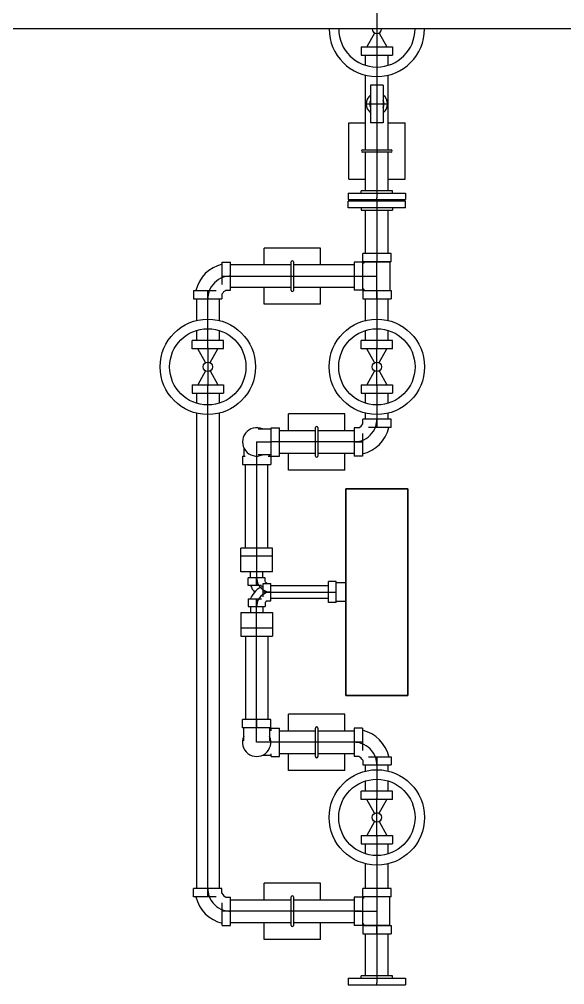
# Model space of a CAD drawing. Header units: inches. Extents: x 517790 to 538444, y 301815 to 302461.
# Drawn here: x 517919.036 to 517920.406, y 302315.292 to 302317.719 of the extents above; entities that cross this region are included whole.
import ezdxf

# ---------------------------------------------------------------- set-up
doc = ezdxf.new("R2010")
doc.units = ezdxf.units.IN
doc.header["$MEASUREMENT"] = 0
doc.layers.add('硅胶总平面底图 工艺装置区', color=253, linetype='Continuous')

msp = doc.modelspace()

# ---------------------------------------------------------------- linework, layer by layer
at = {"layer": '硅胶总平面底图 工艺装置区', "color": 253, "linetype": 'Continuous', "lineweight": -3}
for p, q in [((517919.9342, 302317.7428), (517919.9342, 302317.6947)), ((517922.5774, 302317.6947), (517917.9443, 302317.6947)), ((517919.9342, 302317.6947), (517919.9342, 302317.6466)), ((517919.9284, 302317.6842), (517919.9092, 302317.6496)), ((517919.94, 302317.6842), (517919.9593, 302317.6496)), ((517919.8945, 302317.6496), (517919.9342, 302317.6496)), ((517919.8945, 302317.6496), (517919.8945, 302317.6286)), ((517919.9342, 302317.6496), (517919.9739, 302317.6496)), ((517919.9342, 302317.6466), (517919.9342, 302317.6286)), ((517919.9739, 302317.6496), (517919.9739, 302317.6286)), ((517919.8945, 302317.6286), (517919.9342, 302317.6286)), ((517919.9057, 302317.6031), (517919.9057, 302317.6286)), ((517919.9342, 302317.6286), (517919.9342, 302317.5988)), ((517919.9342, 302317.6286), (517919.9739, 302317.6286)), ((517919.9627, 302317.6031), (517919.9627, 302317.6286)), ((517919.9342, 302317.5988), (517919.9342, 302317.5748)), ((517919.9057, 302317.5059), (517919.9057, 302317.5783)), ((517919.9342, 302317.5748), (517919.9342, 302317.5531)), ((517919.9627, 302317.5059), (517919.9627, 302317.5783)), ((517919.9185, 302317.5531), (517919.9185, 302317.5059)), ((517919.9499, 302317.5531), (517919.9185, 302317.5531)), ((517919.9342, 302317.5531), (517919.9342, 302317.5059)), ((517919.9499, 302317.5531), (517919.9499, 302317.5059)), ((517919.9057, 302317.5059), (517919.9627, 302317.5059)), ((517919.9057, 302317.3903), (517919.9057, 302317.5059)), ((517919.9185, 302317.5059), (517919.9185, 302317.4587)), ((517919.9342, 302317.5059), (517919.9342, 302317.5059)), ((517919.9342, 302317.5059), (517919.9342, 302317.5059)), ((517919.9342, 302317.5059), (517919.9342, 302317.4587)), ((517919.9499, 302317.5059), (517919.9499, 302317.4587)), ((517919.9627, 302317.3903), (517919.9627, 302317.5059)), ((517919.8634, 302317.3167), (517919.8634, 302317.4583)), ((517919.8634, 302317.4583), (517919.9057, 302317.4583)), ((517919.9499, 302317.4587), (517919.9185, 302317.4587)), ((517919.9342, 302317.4587), (517919.9342, 302317.3903)), ((517919.9627, 302317.4583), (517920.005, 302317.4583)), ((517920.005, 302317.3167), (517920.005, 302317.4583)), ((517919.8983, 302317.3903), (517919.9701, 302317.3903)), ((517919.9701, 302317.3846), (517919.8983, 302317.3846)), ((517919.9057, 302317.2879), (517919.9057, 302317.3846)), ((517919.9342, 302317.3903), (517919.9342, 302317.3846)), ((517919.9342, 302317.3846), (517919.9342, 302317.2879)), ((517919.9627, 302317.2879), (517919.9627, 302317.3846)), ((517919.8634, 302317.3167), (517919.9057, 302317.3167)), ((517919.9627, 302317.3167), (517920.005, 302317.3167)), ((517919.8623, 302317.2819), (517919.9342, 302317.2819)), ((517919.8623, 302317.2819), (517919.8623, 302317.2654)), ((517919.9342, 302317.2879), (517919.8945, 302317.2879)), ((517919.8945, 302317.2819), (517919.8945, 302317.2879)), ((517919.9739, 302317.2879), (517919.9342, 302317.2879)), ((517919.9342, 302317.2879), (517919.9342, 302317.2699)), ((517919.9342, 302317.2819), (517920.0061, 302317.2819)), ((517919.9739, 302317.2819), (517919.9739, 302317.2879)), ((517920.0061, 302317.2819), (517920.0061, 302317.2654)), ((517919.8623, 302317.2654), (517919.9342, 302317.2654)), ((517919.9342, 302317.2612), (517919.8623, 302317.2612)), ((517919.8623, 302317.2446), (517919.8623, 302317.2612)), ((517919.9342, 302317.2654), (517919.9342, 302317.2699)), ((517919.9342, 302317.2654), (517920.0061, 302317.2654)), ((517919.9342, 302317.2612), (517919.9342, 302317.2566)), ((517920.0061, 302317.2612), (517919.9342, 302317.2612)), ((517919.9342, 302317.2566), (517919.9342, 302317.2386)), ((517920.0061, 302317.2446), (517920.0061, 302317.2612)), ((517919.9342, 302317.2446), (517919.8623, 302317.2446)), ((517919.8945, 302317.2446), (517919.8945, 302317.2386)), ((517919.8945, 302317.2386), (517919.9342, 302317.2386)), ((517919.9057, 302317.1301), (517919.9057, 302317.2386)), ((517920.0061, 302317.2446), (517919.9342, 302317.2446)), ((517919.9342, 302317.2386), (517919.9739, 302317.2386)), ((517919.9342, 302317.2386), (517919.9342, 302317.1301)), ((517919.9627, 302317.1301), (517919.9627, 302317.2386)), ((517919.9739, 302317.2446), (517919.9739, 302317.2386)), ((517919.651, 302317.1015), (517919.651, 302317.1438)), ((517919.7926, 302317.1438), (517919.651, 302317.1438)), ((517919.7926, 302317.1015), (517919.7926, 302317.1438)), ((517919.9698, 302317.1301), (517919.8986, 302317.1301)), ((517919.8986, 302317.1091), (517919.8986, 302317.1301)), ((517919.9342, 302317.1301), (517919.9342, 302317.1121)), ((517919.9342, 302317.1301), (517919.9342, 302317.1121)), ((517919.9342, 302317.1121), (517919.9342, 302317.1091)), ((517919.9698, 302317.1091), (517919.9698, 302317.1301)), ((517919.5455, 302317.0521), (517919.5455, 302317.1086)), ((517919.5455, 302317.1086), (517919.5665, 302317.1086)), ((517919.5665, 302317.0374), (517919.5665, 302317.1086)), ((517919.719, 302317.1015), (517919.5665, 302317.1015)), ((517919.719, 302317.0371), (517919.719, 302317.1089)), ((517919.7246, 302317.1089), (517919.7246, 302317.0371)), ((517919.8771, 302317.1015), (517919.7246, 302317.1015)), ((517919.8771, 302317.1086), (517919.8771, 302317.0374)), ((517919.8981, 302317.1086), (517919.8771, 302317.1086)), ((517919.8981, 302317.1086), (517919.8981, 302317.0374)), ((517919.9016, 302317.1056), (517919.8981, 302317.1056)), ((517919.9698, 302317.1091), (517919.8986, 302317.1091)), ((517919.9016, 302317.1091), (517919.9668, 302317.1091)), ((517919.9016, 302317.1091), (517919.9016, 302317.1056)), ((517919.9342, 302317.1091), (517919.9342, 302317.1091)), ((517919.9342, 302317.0369), (517919.9342, 302317.1091)), ((517919.9668, 302317.1091), (517919.9668, 302317.0369)), ((517919.5455, 302317.073), (517919.5455, 302317.073)), ((517919.5455, 302317.073), (517919.5485, 302317.073)), ((517919.5485, 302317.073), (517919.5665, 302317.073)), ((517919.5485, 302317.073), (517919.5665, 302317.073)), ((517919.5665, 302317.073), (517919.719, 302317.073)), ((517919.719, 302317.073), (517919.7246, 302317.073)), ((517919.7246, 302317.073), (517919.8771, 302317.073)), ((517919.8771, 302317.073), (517919.8951, 302317.073)), ((517919.8771, 302317.073), (517919.8951, 302317.073)), ((517919.8951, 302317.073), (517919.8981, 302317.073)), ((517919.8981, 302317.073), (517919.9342, 302317.073)), ((517919.4738, 302317.0369), (517919.5303, 302317.0369)), ((517919.4738, 302317.0369), (517919.4738, 302317.0159)), ((517919.5094, 302317.0369), (517919.5094, 302317.0369)), ((517919.5094, 302317.0339), (517919.5094, 302317.0369)), ((517919.5547, 302317.0374), (517919.5665, 302317.0374)), ((517919.719, 302317.0445), (517919.5665, 302317.0445)), ((517919.651, 302317.0022), (517919.651, 302317.0445)), ((517919.8771, 302317.0445), (517919.7246, 302317.0445)), ((517919.7926, 302317.0022), (517919.7926, 302317.0445)), ((517919.8981, 302317.0374), (517919.8771, 302317.0374)), ((517919.9016, 302317.0404), (517919.8981, 302317.0404)), ((517919.8986, 302317.0369), (517919.9698, 302317.0369)), ((517919.8986, 302317.0369), (517919.8986, 302317.0159)), ((517919.9016, 302317.0404), (517919.9016, 302317.0369)), ((517919.9342, 302317.0339), (517919.9342, 302317.0369)), ((517919.9698, 302317.0369), (517919.9698, 302317.0159)), ((517919.4738, 302317.0159), (517919.545, 302317.0159)), ((517919.4809, 302317.0159), (517919.4809, 302316.9616)), ((517919.5094, 302317.0159), (517919.5094, 302317.0339)), ((517919.5094, 302317.0159), (517919.5094, 302317.0339)), ((517919.5094, 302316.965), (517919.5094, 302317.0159)), ((517919.5379, 302317.0159), (517919.5379, 302316.9616)), ((517919.545, 302317.0277), (517919.545, 302317.0159)), ((517919.8986, 302317.0159), (517919.9698, 302317.0159)), ((517919.9057, 302316.9616), (517919.9057, 302317.0159)), ((517919.9342, 302317.0159), (517919.9342, 302317.0339)), ((517919.9342, 302317.0339), (517919.9342, 302317.0159)), ((517919.9342, 302317.0159), (517919.9342, 302316.965)), ((517919.9627, 302316.9616), (517919.9627, 302317.0159)), ((517919.7926, 302317.0022), (517919.651, 302317.0022)), ((517919.5094, 302316.941), (517919.5094, 302316.965)), ((517919.9342, 302316.965), (517919.9342, 302316.941)), ((517919.5094, 302316.9112), (517919.5094, 302316.941)), ((517919.9342, 302316.941), (517919.9342, 302316.9112)), ((517919.4809, 302316.9367), (517919.4809, 302316.9112)), ((517919.5379, 302316.9367), (517919.5379, 302316.9112)), ((517919.9057, 302316.9112), (517919.9057, 302316.9367)), ((517919.9627, 302316.9112), (517919.9627, 302316.9367)), ((517919.5094, 302316.9112), (517919.4697, 302316.9112)), ((517919.4697, 302316.8902), (517919.4697, 302316.9112)), ((517919.5491, 302316.9112), (517919.5094, 302316.9112)), ((517919.5094, 302316.8932), (517919.5094, 302316.9112)), ((517919.5094, 302316.8932), (517919.5094, 302316.797)), ((517919.5491, 302316.8902), (517919.5491, 302316.9112)), ((517919.9342, 302316.9112), (517919.8945, 302316.9112)), ((517919.8945, 302316.8902), (517919.8945, 302316.9112)), ((517919.9342, 302316.9112), (517919.9342, 302316.8932)), ((517919.9739, 302316.9112), (517919.9342, 302316.9112)), ((517919.9342, 302316.797), (517919.9342, 302316.8932)), ((517919.9739, 302316.8902), (517919.9739, 302316.9112)), ((517919.5094, 302316.8902), (517919.4697, 302316.8902)), ((517919.5036, 302316.8556), (517919.4844, 302316.8902)), ((517919.5491, 302316.8902), (517919.5094, 302316.8902)), ((517919.5152, 302316.8556), (517919.5345, 302316.8902)), ((517919.9342, 302316.8902), (517919.8945, 302316.8902)), ((517919.9284, 302316.8556), (517919.9092, 302316.8902)), ((517919.9739, 302316.8902), (517919.9342, 302316.8902)), ((517919.94, 302316.8556), (517919.9593, 302316.8902)), ((517919.5036, 302316.8346), (517919.4844, 302316.8)), ((517919.5152, 302316.8346), (517919.5345, 302316.8)), ((517919.9284, 302316.8346), (517919.9092, 302316.8)), ((517919.94, 302316.8346), (517919.9593, 302316.8)), ((517919.4697, 302316.8), (517919.5094, 302316.8)), ((517919.4697, 302316.8), (517919.4697, 302316.779)), ((517919.5094, 302316.8), (517919.5491, 302316.8)), ((517919.5094, 302316.779), (517919.5094, 302316.797)), ((517919.5491, 302316.8), (517919.5491, 302316.779)), ((517919.8945, 302316.8), (517919.9342, 302316.8)), ((517919.8945, 302316.8), (517919.8945, 302316.779)), ((517919.9342, 302316.8), (517919.9739, 302316.8)), ((517919.9342, 302316.797), (517919.9342, 302316.779)), ((517919.9739, 302316.8), (517919.9739, 302316.779)), ((517919.4697, 302316.779), (517919.5094, 302316.779)), ((517919.4809, 302316.779), (517919.4809, 302316.7535)), ((517919.5094, 302316.779), (517919.5491, 302316.779)), ((517919.5094, 302316.7492), (517919.5094, 302316.779)), ((517919.5379, 302316.779), (517919.5379, 302316.7535)), ((517919.8945, 302316.779), (517919.9342, 302316.779)), ((517919.9057, 302316.7535), (517919.9057, 302316.779)), ((517919.9342, 302316.779), (517919.9739, 302316.779)), ((517919.9342, 302316.779), (517919.9342, 302316.7492)), ((517919.9627, 302316.7535), (517919.9627, 302316.779)), ((517919.5094, 302316.7252), (517919.5094, 302316.7492)), ((517919.9342, 302316.7492), (517919.9342, 302316.7252)), ((517919.4809, 302316.7287), (517919.4809, 302315.5334)), ((517919.5094, 302315.5334), (517919.5094, 302316.7252)), ((517919.5379, 302316.7287), (517919.5379, 302315.5334)), ((517919.7124, 302316.6848), (517919.7124, 302316.7271)), ((517919.854, 302316.7271), (517919.7124, 302316.7271)), ((517919.854, 302316.6848), (517919.854, 302316.7271)), ((517919.9057, 302316.7134), (517919.9057, 302316.7287)), ((517919.9342, 302316.7252), (517919.9342, 302316.7134)), ((517919.9627, 302316.7134), (517919.9627, 302316.7287)), ((517919.9698, 302316.7134), (517919.8986, 302316.7134)), ((517919.8986, 302316.7017), (517919.8986, 302316.7134)), ((517919.9342, 302316.6954), (517919.9342, 302316.7134)), ((517919.9342, 302316.7134), (517919.9342, 302316.6954)), ((517919.9698, 302316.6924), (517919.9698, 302316.7134)), ((517919.6361, 302316.6889), (517919.6682, 302316.6889)), ((517919.6682, 302316.6207), (517919.6682, 302316.6919)), ((517919.6682, 302316.6919), (517919.6892, 302316.6919)), ((517919.6892, 302316.6207), (517919.6892, 302316.6919)), ((517919.6892, 302316.6848), (517919.7803, 302316.6848)), ((517919.7803, 302316.6205), (517919.7803, 302316.6922)), ((517919.786, 302316.6922), (517919.786, 302316.6205)), ((517919.786, 302316.6848), (517919.8771, 302316.6848)), ((517919.8771, 302316.6919), (517919.8771, 302316.6563)), ((517919.8889, 302316.6919), (517919.8771, 302316.6919)), ((517919.8981, 302316.6773), (517919.8981, 302316.6563)), ((517919.9698, 302316.6924), (517919.9133, 302316.6924)), ((517919.9342, 302316.6924), (517919.9342, 302316.6954)), ((517919.9342, 302316.6924), (517919.9342, 302316.6924)), ((517919.6321, 302316.6563), (517919.6682, 302316.6563)), ((517919.6321, 302316.6563), (517919.6321, 302316.6207)), ((517919.6682, 302316.6563), (517919.6682, 302316.6563)), ((517919.6712, 302316.6563), (517919.6682, 302316.6563)), ((517919.6892, 302316.6563), (517919.6712, 302316.6563)), ((517919.6892, 302316.6563), (517919.6712, 302316.6563)), ((517919.7803, 302316.6563), (517919.6892, 302316.6563)), ((517919.786, 302316.6563), (517919.7803, 302316.6563)), ((517919.8771, 302316.6563), (517919.786, 302316.6563)), ((517919.8771, 302316.6563), (517919.8951, 302316.6563)), ((517919.8771, 302316.6563), (517919.8771, 302316.6207)), ((517919.8951, 302316.6563), (517919.8771, 302316.6563)), ((517919.8951, 302316.6563), (517919.8981, 302316.6563)), ((517919.8981, 302316.6563), (517919.8981, 302316.6563)), ((517919.8981, 302316.6563), (517919.8981, 302316.6207)), ((517919.5995, 302316.642), (517919.5995, 302316.6202)), ((517919.6892, 302316.6279), (517919.7803, 302316.6279)), ((517919.7124, 302316.5855), (517919.7124, 302316.6279)), ((517919.786, 302316.6279), (517919.8771, 302316.6279)), ((517919.854, 302316.5855), (517919.854, 302316.6279)), ((517919.5965, 302316.6202), (517919.6033, 302316.6202)), ((517919.5965, 302316.6202), (517919.5965, 302316.5993)), ((517919.6321, 302316.6207), (517919.6321, 302316.6172)), ((517919.6321, 302316.6172), (517919.6321, 302316.5993)), ((517919.6682, 302316.6237), (517919.6361, 302316.6237)), ((517919.6609, 302316.6202), (517919.6677, 302316.6202)), ((517919.6647, 302316.6202), (517919.6647, 302316.6237)), ((517919.6677, 302316.6202), (517919.6677, 302316.5993)), ((517919.6682, 302316.6207), (517919.6892, 302316.6207)), ((517919.8981, 302316.6207), (517919.8771, 302316.6207)), ((517919.5965, 302316.5993), (517919.6677, 302316.5993)), ((517919.6037, 302316.3896), (517919.6037, 302316.5993)), ((517919.6321, 302316.5993), (517919.6321, 302316.3896)), ((517919.6606, 302316.3896), (517919.6606, 302316.5993)), ((517919.854, 302316.5855), (517919.7124, 302316.5855)), ((517919.8563, 302316.5382), (517919.8563, 302316.019)), ((517919.8563, 302316.019), (517919.8563, 302316.5382)), ((517920.0121, 302316.5382), (517919.8563, 302316.5382)), ((517919.8563, 302316.5382), (517920.0121, 302316.5382)), ((517920.0121, 302316.019), (517920.0121, 302316.5382)), ((517920.0121, 302316.5382), (517920.0121, 302316.019)), ((517919.6321, 302316.3896), (517919.5924, 302316.3896)), ((517919.5924, 302316.3297), (517919.5924, 302316.3896)), ((517919.5924, 302316.3687), (517919.5924, 302316.3896)), ((517919.6718, 302316.3896), (517919.6321, 302316.3896)), ((517919.6321, 302316.3896), (517919.6321, 302316.3716)), ((517919.6718, 302316.3297), (517919.6718, 302316.3896)), ((517919.6718, 302316.3687), (517919.6718, 302316.3896)), ((517919.6321, 302316.3687), (517919.5924, 302316.3687)), ((517919.6321, 302316.3716), (517919.6321, 302316.3462)), ((517919.6718, 302316.3687), (517919.6321, 302316.3687)), ((517919.6321, 302316.3462), (517919.6321, 302316.3297)), ((517919.6321, 302316.3297), (517919.5924, 302316.3297)), ((517919.6538, 302316.3147), (517919.6104, 302316.3147)), ((517919.6104, 302316.2952), (517919.6104, 302316.3147)), ((517919.6164, 302316.3147), (517919.6164, 302316.3297)), ((517919.6718, 302316.3297), (517919.6321, 302316.3297)), ((517919.6321, 302316.3297), (517919.6321, 302316.3147)), ((517919.6321, 302316.2982), (517919.6321, 302316.3147)), ((517919.6321, 302316.3147), (517919.6321, 302316.2982)), ((517919.6479, 302316.3147), (517919.6479, 302316.3297)), ((517919.6538, 302316.305), (517919.6538, 302316.3147)), ((517919.6443, 302316.2952), (517919.6104, 302316.2952)), ((517919.6321, 302316.2952), (517919.6321, 302316.2982)), ((517919.6321, 302316.2952), (517919.6321, 302316.2952)), ((517919.6486, 302316.2787), (517919.6486, 302316.3004)), ((517919.6486, 302316.3004), (517919.6681, 302316.3004)), ((517919.6681, 302316.2787), (517919.6681, 302316.3004)), ((517919.8127, 302316.2945), (517919.6681, 302316.2945)), ((517919.8127, 302316.2787), (517919.8127, 302316.305)), ((517919.8322, 302316.305), (517919.8127, 302316.305)), ((517919.8322, 302316.2787), (517919.8322, 302316.305)), ((517919.8563, 302316.302), (517919.8322, 302316.302)), ((517919.6104, 302316.2622), (517919.6443, 302316.2622)), ((517919.6104, 302316.2622), (517919.6104, 302316.2428)), ((517919.6321, 302316.2622), (517919.6321, 302316.2592)), ((517919.6321, 302316.2622), (517919.6321, 302316.2622)), ((517919.6486, 302316.2787), (517919.6486, 302316.2787)), ((517919.6516, 302316.2787), (517919.6486, 302316.2787)), ((517919.6486, 302316.2665), (517919.6486, 302316.2787)), ((517919.6516, 302316.2787), (517919.6681, 302316.2787)), ((517919.6681, 302316.2787), (517919.6516, 302316.2787)), ((517919.6681, 302316.2787), (517919.8127, 302316.2787)), ((517919.6681, 302316.257), (517919.6681, 302316.2787)), ((517919.8127, 302316.263), (517919.6681, 302316.263)), ((517919.8127, 302316.2525), (517919.8127, 302316.2787)), ((517919.8127, 302316.2787), (517919.8292, 302316.2787)), ((517919.8322, 302316.2525), (517919.8322, 302316.2787)), ((517919.6104, 302316.2428), (517919.6538, 302316.2428)), ((517919.6164, 302316.2428), (517919.6164, 302316.2278)), ((517919.6321, 302316.2592), (517919.6321, 302316.2428)), ((517919.6321, 302316.2428), (517919.6321, 302316.2592)), ((517919.6321, 302316.2278), (517919.6321, 302316.2428)), ((517919.6479, 302316.2428), (517919.6479, 302316.2278)), ((517919.6538, 302316.2525), (517919.6538, 302316.2428)), ((517919.6584, 302316.257), (517919.6681, 302316.257)), ((517919.8322, 302316.2525), (517919.8127, 302316.2525)), ((517919.8563, 302316.2555), (517919.8322, 302316.2555)), ((517919.5924, 302316.2278), (517919.6321, 302316.2278)), ((517919.5924, 302316.2278), (517919.5924, 302316.1678)), ((517919.6321, 302316.2278), (517919.6718, 302316.2278)), ((517919.6321, 302316.2113), (517919.6321, 302316.2278)), ((517919.6718, 302316.2278), (517919.6718, 302316.1678)), ((517919.5924, 302316.1888), (517919.6321, 302316.1888)), ((517919.5924, 302316.1888), (517919.5924, 302316.1678)), ((517919.6321, 302316.1858), (517919.6321, 302316.2113)), ((517919.6321, 302316.1888), (517919.6718, 302316.1888)), ((517919.6718, 302316.1888), (517919.6718, 302316.1678)), ((517919.5924, 302316.1678), (517919.6321, 302316.1678)), ((517919.6037, 302316.1678), (517919.6037, 302315.9582)), ((517919.6321, 302316.1678), (517919.6321, 302316.1858)), ((517919.6321, 302315.9582), (517919.6321, 302316.1678)), ((517919.6321, 302316.1678), (517919.6718, 302316.1678)), ((517919.6606, 302316.1678), (517919.6606, 302315.9582)), ((517919.8563, 302316.019), (517920.0121, 302316.019)), ((517920.0121, 302316.019), (517919.8563, 302316.019)), ((517919.7124, 302315.9296), (517919.7124, 302315.9719)), ((517919.854, 302315.9719), (517919.7124, 302315.9719)), ((517919.854, 302315.9296), (517919.854, 302315.9719)), ((517919.6677, 302315.9582), (517919.5965, 302315.9582)), ((517919.5965, 302315.9372), (517919.5965, 302315.9582)), ((517919.6321, 302315.9402), (517919.6321, 302315.9582)), ((517919.6321, 302315.9582), (517919.6321, 302315.9402)), ((517919.6677, 302315.9372), (517919.6677, 302315.9582)), ((517919.6677, 302315.9372), (517919.5965, 302315.9372)), ((517919.5995, 302315.9051), (517919.5995, 302315.9372)), ((517919.6321, 302315.9402), (517919.6321, 302315.9372)), ((517919.6321, 302315.9372), (517919.6321, 302315.9372)), ((517919.6321, 302315.9011), (517919.6321, 302315.9372)), ((517919.6647, 302315.9372), (517919.6647, 302315.9051)), ((517919.6682, 302315.9337), (517919.6647, 302315.9337)), ((517919.6682, 302315.9299), (517919.6682, 302315.9367)), ((517919.6682, 302315.9367), (517919.6892, 302315.9367)), ((517919.6892, 302315.9011), (517919.6892, 302315.9367)), ((517919.6892, 302315.9296), (517919.7803, 302315.9296)), ((517919.7803, 302315.8653), (517919.7803, 302315.937)), ((517919.786, 302315.937), (517919.786, 302315.8653)), ((517919.786, 302315.9296), (517919.8771, 302315.9296)), ((517919.8771, 302315.9367), (517919.8771, 302315.8655)), ((517919.8981, 302315.9367), (517919.8771, 302315.9367)), ((517919.8981, 302315.9367), (517919.8981, 302315.8802)), ((517919.6677, 302315.9011), (517919.6321, 302315.9011)), ((517919.6712, 302315.9011), (517919.6677, 302315.9011)), ((517919.6892, 302315.9011), (517919.6712, 302315.9011)), ((517919.7803, 302315.9011), (517919.6892, 302315.9011)), ((517919.6892, 302315.8655), (517919.6892, 302315.9011)), ((517919.786, 302315.9011), (517919.7803, 302315.9011)), ((517919.8771, 302315.9011), (517919.786, 302315.9011)), ((517919.8951, 302315.9011), (517919.8771, 302315.9011)), ((517919.8951, 302315.9011), (517919.8771, 302315.9011)), ((517919.8981, 302315.9011), (517919.8951, 302315.9011)), ((517919.8981, 302315.9011), (517919.8981, 302315.9011)), ((517919.6682, 302315.8655), (517919.6682, 302315.8723)), ((517919.6892, 302315.8727), (517919.7803, 302315.8727)), ((517919.7124, 302315.8303), (517919.7124, 302315.8727)), ((517919.786, 302315.8727), (517919.8771, 302315.8727)), ((517919.854, 302315.8303), (517919.854, 302315.8727)), ((517919.6464, 302315.8685), (517919.6682, 302315.8685)), ((517919.6682, 302315.8655), (517919.6892, 302315.8655)), ((517919.8889, 302315.8655), (517919.8771, 302315.8655)), ((517919.8986, 302315.8558), (517919.8986, 302315.8441)), ((517919.9133, 302315.865), (517919.9342, 302315.865)), ((517919.9342, 302315.865), (517919.9342, 302315.865)), ((517919.9342, 302315.862), (517919.9342, 302315.865)), ((517919.9342, 302315.865), (517919.9698, 302315.865)), ((517919.9342, 302315.8441), (517919.9342, 302315.862)), ((517919.9342, 302315.862), (517919.9342, 302315.8441)), ((517919.9698, 302315.865), (517919.9698, 302315.8441)), ((517919.854, 302315.8303), (517919.7124, 302315.8303)), ((517919.8986, 302315.8441), (517919.9342, 302315.8441)), ((517919.9057, 302315.8288), (517919.9057, 302315.8441)), ((517919.9342, 302315.8441), (517919.9698, 302315.8441)), ((517919.9342, 302315.8441), (517919.9342, 302315.8322)), ((517919.9342, 302315.8322), (517919.9342, 302315.8082)), ((517919.9627, 302315.8288), (517919.9627, 302315.8441)), ((517919.9057, 302315.7784), (517919.9057, 302315.8039)), ((517919.9342, 302315.8082), (517919.9342, 302315.7784)), ((517919.9627, 302315.7784), (517919.9627, 302315.8039)), ((517919.9342, 302315.7784), (517919.8945, 302315.7784)), ((517919.8945, 302315.7574), (517919.8945, 302315.7784)), ((517919.9739, 302315.7784), (517919.9342, 302315.7784)), ((517919.9342, 302315.7784), (517919.9342, 302315.7604)), ((517919.9739, 302315.7574), (517919.9739, 302315.7784)), ((517919.9342, 302315.7574), (517919.8945, 302315.7574)), ((517919.9284, 302315.7228), (517919.9092, 302315.7574)), ((517919.9342, 302315.6642), (517919.9342, 302315.7604)), ((517919.9739, 302315.7574), (517919.9342, 302315.7574)), ((517919.94, 302315.7228), (517919.9593, 302315.7574)), ((517919.9284, 302315.7018), (517919.9092, 302315.6672)), ((517919.94, 302315.7018), (517919.9593, 302315.6672)), ((517919.8945, 302315.6672), (517919.9342, 302315.6672)), ((517919.8945, 302315.6672), (517919.8945, 302315.6462)), ((517919.9342, 302315.6672), (517919.9739, 302315.6672)), ((517919.9342, 302315.6642), (517919.9342, 302315.6462)), ((517919.9739, 302315.6672), (517919.9739, 302315.6462)), ((517919.8945, 302315.6462), (517919.9342, 302315.6462)), ((517919.9057, 302315.6207), (517919.9057, 302315.6462)), ((517919.9342, 302315.6462), (517919.9739, 302315.6462)), ((517919.9342, 302315.6462), (517919.9342, 302315.6164)), ((517919.9627, 302315.6207), (517919.9627, 302315.6462)), ((517919.9342, 302315.6164), (517919.9342, 302315.5924)), ((517919.9057, 302315.5334), (517919.9057, 302315.5959)), ((517919.9342, 302315.5924), (517919.9342, 302315.5334)), ((517919.9627, 302315.5334), (517919.9627, 302315.5959)), ((517919.545, 302315.5334), (517919.4738, 302315.5334)), ((517919.4738, 302315.5124), (517919.4738, 302315.5334)), ((517919.5094, 302315.5154), (517919.5094, 302315.5334)), ((517919.5094, 302315.5154), (517919.5094, 302315.5334)), ((517919.545, 302315.5217), (517919.545, 302315.5334)), ((517919.7926, 302315.5471), (517919.651, 302315.5471)), ((517919.651, 302315.5048), (517919.651, 302315.5471)), ((517919.7926, 302315.5048), (517919.7926, 302315.5471)), ((517919.9698, 302315.5334), (517919.8986, 302315.5334)), ((517919.8986, 302315.5124), (517919.8986, 302315.5334)), ((517919.9342, 302315.5334), (517919.9342, 302315.5154)), ((517919.9342, 302315.5334), (517919.9342, 302315.5154)), ((517919.9698, 302315.5124), (517919.9698, 302315.5334)), ((517919.5303, 302315.5124), (517919.4738, 302315.5124)), ((517919.5094, 302315.5124), (517919.5094, 302315.5154)), ((517919.5094, 302315.5124), (517919.5094, 302315.5124)), ((517919.5547, 302315.5119), (517919.5665, 302315.5119)), ((517919.5665, 302315.4407), (517919.5665, 302315.5119)), ((517919.719, 302315.4405), (517919.719, 302315.5122)), ((517919.7246, 302315.5122), (517919.7246, 302315.4405)), ((517919.8771, 302315.5119), (517919.8771, 302315.4763)), ((517919.8981, 302315.5119), (517919.8771, 302315.5119)), ((517919.8981, 302315.5119), (517919.8981, 302315.4763)), ((517919.9016, 302315.5089), (517919.8981, 302315.5089)), ((517919.9698, 302315.5124), (517919.8986, 302315.5124)), ((517919.9016, 302315.5089), (517919.9016, 302315.5124)), ((517919.9342, 302315.5154), (517919.9342, 302315.5124)), ((517919.9342, 302315.5124), (517919.9342, 302315.4402)), ((517919.9668, 302315.4402), (517919.9668, 302315.5124)), ((517919.5455, 302315.4407), (517919.5455, 302315.4973)), ((517919.5665, 302315.5048), (517919.719, 302315.5048)), ((517919.7246, 302315.5048), (517919.8771, 302315.5048)), ((517919.5455, 302315.4763), (517919.5455, 302315.4763)), ((517919.5485, 302315.4763), (517919.5455, 302315.4763)), ((517919.5665, 302315.4763), (517919.5485, 302315.4763)), ((517919.5665, 302315.4763), (517919.5485, 302315.4763)), ((517919.719, 302315.4763), (517919.5665, 302315.4763)), ((517919.7246, 302315.4763), (517919.719, 302315.4763)), ((517919.8771, 302315.4763), (517919.7246, 302315.4763)), ((517919.8951, 302315.4763), (517919.8771, 302315.4763)), ((517919.8771, 302315.4763), (517919.8951, 302315.4763)), ((517919.8771, 302315.4763), (517919.8771, 302315.4407)), ((517919.8951, 302315.4763), (517919.8981, 302315.4763)), ((517919.8981, 302315.4763), (517919.9342, 302315.4763)), ((517919.8981, 302315.4763), (517919.8981, 302315.4407)), ((517919.5455, 302315.4407), (517919.5665, 302315.4407)), ((517919.5665, 302315.4479), (517919.719, 302315.4479)), ((517919.651, 302315.4055), (517919.651, 302315.4479)), ((517919.7246, 302315.4479), (517919.8771, 302315.4479)), ((517919.7926, 302315.4055), (517919.7926, 302315.4479)), ((517919.8981, 302315.4407), (517919.8771, 302315.4407)), ((517919.9016, 302315.4437), (517919.8981, 302315.4437)), ((517919.8986, 302315.4402), (517919.9698, 302315.4402)), ((517919.8986, 302315.4402), (517919.8986, 302315.4193)), ((517919.9016, 302315.4402), (517919.9016, 302315.4437)), ((517919.9668, 302315.4402), (517919.9016, 302315.4402)), ((517919.9342, 302315.4402), (517919.9342, 302315.4402)), ((517919.9342, 302315.4372), (517919.9342, 302315.4402)), ((517919.9342, 302315.4193), (517919.9342, 302315.4372)), ((517919.9342, 302315.4372), (517919.9342, 302315.4193)), ((517919.9698, 302315.4402), (517919.9698, 302315.4193)), ((517919.8986, 302315.4193), (517919.9698, 302315.4193)), ((517919.9057, 302315.3143), (517919.9057, 302315.4193)), ((517919.9342, 302315.4193), (517919.9342, 302315.3143)), ((517919.9627, 302315.3143), (517919.9627, 302315.4193)), ((517919.7926, 302315.4055), (517919.651, 302315.4055)), ((517919.9342, 302315.3143), (517919.8945, 302315.3143)), ((517919.8945, 302315.3083), (517919.8945, 302315.3143)), ((517919.9739, 302315.3143), (517919.9342, 302315.3143)), ((517919.9342, 302315.3143), (517919.9342, 302315.2963)), ((517919.9739, 302315.3083), (517919.9739, 302315.3143)), ((517919.8623, 302315.3083), (517919.9342, 302315.3083)), ((517919.8623, 302315.3083), (517919.8623, 302315.2917)), ((517919.8623, 302315.2917), (517919.9342, 302315.2917)), ((517919.9342, 302315.3083), (517920.0061, 302315.3083)), ((517919.9342, 302315.2917), (517919.9342, 302315.2963)), ((517919.9342, 302315.2917), (517920.0061, 302315.2917)), ((517920.0061, 302315.3083), (517920.0061, 302315.2917))]:
    msp.add_line(p, q, dxfattribs=at)
for centre, radius in [((517919.5094, 302316.8451), 0.1199), ((517919.9342, 302316.8451), 0.1199), ((517919.5094, 302316.8451), 0.0959), ((517919.9342, 302316.8451), 0.0959), ((517919.5094, 302316.8451), 0.012), ((517919.9342, 302316.8451), 0.012), ((517919.9342, 302315.7123), 0.1199), ((517919.9342, 302315.7123), 0.0959), ((517919.9342, 302315.7123), 0.012)]:
    msp.add_circle(centre, radius, dxfattribs=at)
for centre, radius, start, end in [((517919.9342, 302317.6947), 0.1199, 180, 270), ((517919.9342, 302317.6947), 0.0959, 180, 270), ((517919.9342, 302317.6947), 0.012, 180, 270), ((517919.9342, 302317.6947), 0.012, 270, 0), ((517919.9342, 302317.6947), 0.1199, 270, 0), ((517919.9342, 302317.6947), 0.0959, 270, 0), ((517919.9342, 302317.5059), 0.027, 125.6391, 234.3609), ((517919.9342, 302317.5059), 0.027, 305.6391, 54.3609), ((517919.9342, 302317.5059), 0.018, 150.9287, 209.0713), ((517919.9342, 302317.5059), 0.018, 330.9287, 29.0713), ((517919.8983, 302317.3875), 0.00283, 90, 270), ((517919.9701, 302317.3875), 0.00283, 270, 90), ((517919.7218, 302317.1089), 0.00283, 0, 180), ((517919.5665, 302317.0159), 0.0897, 103.524, 166.476), ((517919.5665, 302317.0159), 0.0571, 108.3684, 161.6316), ((517919.5665, 302317.0159), 0.0571, 90, 108.3684), ((517919.5665, 302317.0159), 0.0245, 118.6636, 151.3364), ((517919.7218, 302317.0371), 0.00283, 180, 0), ((517919.5665, 302317.0159), 0.0571, 161.6316, 180), ((517919.8771, 302316.7134), 0.0245, 298.6636, 331.3364), ((517919.8771, 302316.7134), 0.0571, 341.6316, 0), ((517919.6321, 302316.6563), 0.0356, 66.3231, 293.6769), ((517919.7832, 302316.6922), 0.00283, 0, 180), ((517919.8771, 302316.7134), 0.0571, 288.3684, 341.6316), ((517919.8771, 302316.7134), 0.0897, 283.524, 346.476), ((517919.8771, 302316.7134), 0.0571, 270, 288.3684), ((517919.7832, 302316.6205), 0.00283, 180, 0), ((517919.6681, 302316.3147), 0.036, 180, 207.2796), ((517919.6681, 302316.3147), 0.0547, 200.8662, 221.1395), ((517919.6681, 302316.2428), 0.0547, 110.8662, 159.1338), ((517919.6681, 302316.3147), 0.036, 207.2796, 222.2526), ((517919.6681, 302316.3147), 0.036, 222.2526, 270), ((517919.6681, 302316.3147), 0.0173, 214.2704, 235.7296), ((517919.6681, 302316.2428), 0.036, 117.2796, 152.7204), ((517919.6681, 302316.2428), 0.036, 90, 117.2796), ((517919.6681, 302316.2428), 0.036, 152.7204, 180), ((517919.6681, 302316.2428), 0.0173, 124.2704, 145.7296), ((517919.7832, 302315.937), 0.00283, 0, 180), ((517919.8771, 302315.8441), 0.0897, 13.524, 76.476), ((517919.6321, 302315.9011), 0.0356, 156.3231, 23.6769), ((517919.8771, 302315.8441), 0.0571, 71.6316, 90), ((517919.8771, 302315.8441), 0.0571, 18.3684, 71.6316), ((517919.7832, 302315.8653), 0.00283, 180, 0), ((517919.8771, 302315.8441), 0.0245, 28.6636, 61.3364), ((517919.8771, 302315.8441), 0.0571, 0, 18.3684), ((517919.5665, 302315.5334), 0.0571, 180, 198.3684), ((517919.5665, 302315.5334), 0.0897, 193.524, 256.476), ((517919.5665, 302315.5334), 0.0571, 198.3684, 251.6316), ((517919.5665, 302315.5334), 0.0245, 208.6636, 241.3364), ((517919.7218, 302315.5122), 0.00283, 0, 180), ((517919.5665, 302315.5334), 0.0571, 251.6316, 270), ((517919.7218, 302315.4405), 0.00283, 180, 0)]:
    msp.add_arc(centre, radius, start, end, dxfattribs=at)

doc.saveas('drawing.dxf')
